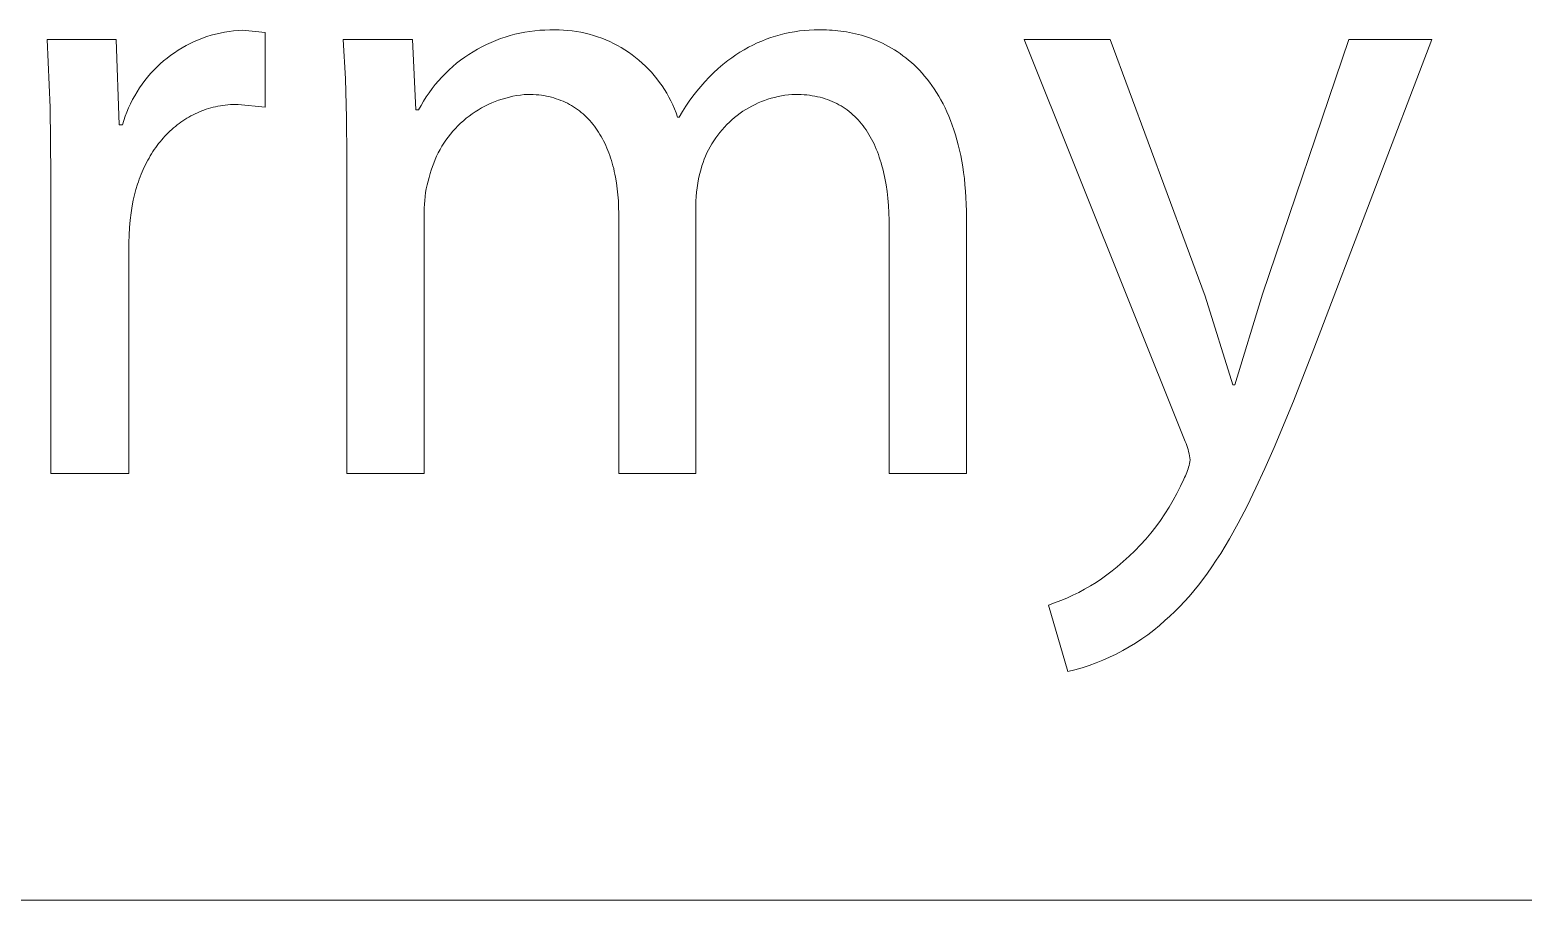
# Model space of a CAD drawing. Header units: millimetres. Extents: x -962 to 3068, y -237 to 2578.
# Drawn here: x 2024.3 to 2091.5, y -237.3 to -198.1 of the extents above; entities that cross this region are included whole.
import ezdxf

# ---------------------------------------------------------------- set-up
doc = ezdxf.new("R2010")
doc.units = ezdxf.units.MM
doc.header["$MEASUREMENT"] = 0
doc.layers.add('Domyślny', color=7, linetype='Continuous', true_color=0x000000)

msp = doc.modelspace()

# ---------------------------------------------------------------- linework, layer by layer
at = {"layer": 'Domyślny', "color": 18, "lineweight": 15, "true_color": 0x000000}
for p, q in [((2033.055, -198.232), (2033.257, -198.199)), ((2033.257, -198.199), (2033.459, -198.173)), ((2033.459, -198.173), (2033.663, -198.154)), ((2033.663, -198.154), (2033.867, -198.142)), ((2033.867, -198.142), (2034.887, -198.249)), ((2046.565, -198.235), (2046.789, -198.199)), ((2046.789, -198.199), (2047.014, -198.171)), ((2047.014, -198.171), (2047.24, -198.15)), ((2047.24, -198.15), (2047.467, -198.138)), ((2047.467, -198.138), (2047.694, -198.132)), ((2047.694, -198.132), (2047.921, -198.135)), ((2047.921, -198.135), (2048.117, -198.136)), ((2048.117, -198.136), (2048.312, -198.144)), ((2048.312, -198.144), (2048.507, -198.158)), ((2048.507, -198.158), (2048.702, -198.179)), ((2048.702, -198.179), (2048.895, -198.206)), ((2048.895, -198.206), (2049.088, -198.24)), ((2058.491, -198.251), (2058.708, -198.213)), ((2058.708, -198.213), (2058.926, -198.181)), ((2058.926, -198.181), (2059.145, -198.157)), ((2059.145, -198.157), (2059.365, -198.141)), ((2059.365, -198.141), (2059.586, -198.131)), ((2059.586, -198.131), (2059.806, -198.13)), ((2059.806, -198.13), (2060.027, -198.135)), ((2060.027, -198.135), (2060.149, -198.136)), ((2060.149, -198.136), (2060.273, -198.14)), ((2060.273, -198.14), (2060.398, -198.147)), ((2060.398, -198.147), (2060.525, -198.156)), ((2060.525, -198.156), (2060.654, -198.168)), ((2060.654, -198.168), (2060.783, -198.182)), ((2060.783, -198.182), (2060.914, -198.2)), ((2060.914, -198.2), (2061.046, -198.221)), ((2025.202, -201.623), (2025.077, -198.571)), ((2025.077, -198.571), (2028.177, -198.571)), ((2028.177, -198.571), (2028.311, -202.409)), ((2031.147, -198.939), (2031.325, -198.839)), ((2031.325, -198.839), (2031.507, -198.745)), ((2031.507, -198.745), (2031.692, -198.658)), ((2031.692, -198.658), (2031.88, -198.577)), ((2031.88, -198.577), (2032.07, -198.503)), ((2032.07, -198.503), (2032.263, -198.435)), ((2032.263, -198.435), (2032.458, -198.374)), ((2032.458, -198.374), (2032.655, -198.32)), ((2032.655, -198.32), (2032.854, -198.273)), ((2032.854, -198.273), (2033.055, -198.232)), ((2034.887, -198.249), (2034.887, -201.604)), ((2038.495, -200.33), (2038.393, -198.564)), ((2038.393, -198.564), (2041.52, -198.564)), ((2041.52, -198.564), (2041.667, -201.732)), ((2044.437, -198.997), (2044.637, -198.889)), ((2044.637, -198.889), (2044.84, -198.788)), ((2044.84, -198.788), (2045.047, -198.693)), ((2045.047, -198.693), (2045.256, -198.606)), ((2045.256, -198.606), (2045.469, -198.526)), ((2045.469, -198.526), (2045.684, -198.453)), ((2045.684, -198.453), (2045.901, -198.387)), ((2045.901, -198.387), (2046.12, -198.329)), ((2046.12, -198.329), (2046.342, -198.278)), ((2046.342, -198.278), (2046.565, -198.235)), ((2049.088, -198.24), (2049.279, -198.281)), ((2049.279, -198.281), (2049.469, -198.328)), ((2049.469, -198.328), (2049.657, -198.381)), ((2049.657, -198.381), (2049.843, -198.441)), ((2049.843, -198.441), (2050.027, -198.507)), ((2050.027, -198.507), (2050.209, -198.58)), ((2050.209, -198.58), (2050.388, -198.658)), ((2050.388, -198.658), (2050.564, -198.743)), ((2050.564, -198.743), (2050.737, -198.834)), ((2050.737, -198.834), (2050.907, -198.93)), ((2056.628, -198.916), (2056.824, -198.815)), ((2056.824, -198.815), (2057.023, -198.72)), ((2057.023, -198.72), (2057.226, -198.633)), ((2057.226, -198.633), (2057.431, -198.551)), ((2057.431, -198.551), (2057.638, -198.477)), ((2057.638, -198.477), (2057.849, -198.41)), ((2057.849, -198.41), (2058.061, -198.35)), ((2058.061, -198.35), (2058.275, -198.297)), ((2058.275, -198.297), (2058.491, -198.251)), ((2061.046, -198.221), (2061.178, -198.245)), ((2061.178, -198.245), (2061.312, -198.272)), ((2061.312, -198.272), (2061.446, -198.302)), ((2061.446, -198.302), (2061.58, -198.336)), ((2061.58, -198.336), (2061.715, -198.373)), ((2061.715, -198.373), (2061.851, -198.413)), ((2061.851, -198.413), (2061.986, -198.457)), ((2061.986, -198.457), (2062.122, -198.505)), ((2062.122, -198.505), (2062.257, -198.557)), ((2062.257, -198.557), (2062.392, -198.612)), ((2062.392, -198.612), (2062.527, -198.671)), ((2062.527, -198.671), (2062.662, -198.734)), ((2062.662, -198.734), (2062.796, -198.801)), ((2062.796, -198.801), (2062.93, -198.872)), ((2062.93, -198.872), (2063.063, -198.948)), ((2076.245, -216.582), (2069.038, -198.571)), ((2069.038, -198.571), (2072.904, -198.571)), ((2072.904, -198.571), (2077.185, -210.113)), ((2079.762, -210.032), (2083.64, -198.571)), ((2087.384, -198.571), (2082.07, -212.488)), ((2083.64, -198.571), (2087.384, -198.571)), ((2030.16, -199.664), (2030.313, -199.529)), ((2030.313, -199.529), (2030.472, -199.4)), ((2030.472, -199.4), (2030.634, -199.276)), ((2030.634, -199.276), (2030.801, -199.158)), ((2030.801, -199.158), (2030.972, -199.045)), ((2030.972, -199.045), (2031.147, -198.939)), ((2043.5, -199.636), (2043.679, -199.496)), ((2043.679, -199.496), (2043.862, -199.362)), ((2043.862, -199.362), (2044.05, -199.234)), ((2044.05, -199.234), (2044.241, -199.112)), ((2044.241, -199.112), (2044.437, -198.997)), ((2050.907, -198.93), (2051.074, -199.032)), ((2051.074, -199.032), (2051.237, -199.14)), ((2051.237, -199.14), (2051.397, -199.253)), ((2051.397, -199.253), (2051.552, -199.372)), ((2051.552, -199.372), (2051.704, -199.496)), ((2051.704, -199.496), (2051.851, -199.624)), ((2055.485, -199.692), (2055.705, -199.517)), ((2055.705, -199.517), (2055.881, -199.385)), ((2055.881, -199.385), (2056.062, -199.258)), ((2056.062, -199.258), (2056.247, -199.138)), ((2056.247, -199.138), (2056.436, -199.024)), ((2056.436, -199.024), (2056.628, -198.916)), ((2063.063, -198.948), (2063.195, -199.027)), ((2063.195, -199.027), (2063.326, -199.111)), ((2063.326, -199.111), (2063.455, -199.2)), ((2063.455, -199.2), (2063.584, -199.293)), ((2063.584, -199.293), (2063.711, -199.39)), ((2063.711, -199.39), (2063.837, -199.493)), ((2063.837, -199.493), (2063.962, -199.599)), ((2029.595, -200.254), (2029.728, -200.099)), ((2029.728, -200.099), (2029.867, -199.949)), ((2029.867, -199.949), (2030.011, -199.804)), ((2030.011, -199.804), (2030.16, -199.664)), ((2042.836, -200.255), (2042.994, -200.092)), ((2042.994, -200.092), (2043.158, -199.934)), ((2043.158, -199.934), (2043.326, -199.782)), ((2043.326, -199.782), (2043.5, -199.636)), ((2051.851, -199.624), (2051.993, -199.758)), ((2051.993, -199.758), (2052.131, -199.897)), ((2052.131, -199.897), (2052.264, -200.04)), ((2052.264, -200.04), (2052.392, -200.188)), ((2052.392, -200.188), (2052.515, -200.34)), ((2054.863, -200.261), (2055.064, -200.064)), ((2055.064, -200.064), (2055.271, -199.875)), ((2055.271, -199.875), (2055.485, -199.692)), ((2063.962, -199.599), (2064.084, -199.711)), ((2064.084, -199.711), (2064.205, -199.828)), ((2064.205, -199.828), (2064.324, -199.949)), ((2064.324, -199.949), (2064.441, -200.076)), ((2064.441, -200.076), (2064.556, -200.208)), ((2064.556, -200.208), (2064.669, -200.344)), ((2029.117, -200.918), (2029.227, -200.746)), ((2029.227, -200.746), (2029.344, -200.578)), ((2029.344, -200.578), (2029.466, -200.414)), ((2029.466, -200.414), (2029.595, -200.254)), ((2038.549, -202.097), (2038.495, -200.33)), ((2042.262, -200.958), (2042.397, -200.775)), ((2042.397, -200.775), (2042.537, -200.597)), ((2042.537, -200.597), (2042.684, -200.423)), ((2042.684, -200.423), (2042.836, -200.255)), ((2052.515, -200.34), (2052.633, -200.496)), ((2052.633, -200.496), (2052.746, -200.656)), ((2052.746, -200.656), (2052.853, -200.82)), ((2052.853, -200.82), (2052.954, -200.987)), ((2054.129, -201.111), (2054.301, -200.889)), ((2054.301, -200.889), (2054.481, -200.673)), ((2054.481, -200.673), (2054.668, -200.464)), ((2054.668, -200.464), (2054.863, -200.261)), ((2064.669, -200.344), (2064.779, -200.487)), ((2064.779, -200.487), (2064.887, -200.634)), ((2064.887, -200.634), (2064.992, -200.787)), ((2064.992, -200.787), (2065.095, -200.946)), ((2028.736, -201.641), (2028.821, -201.455)), ((2028.821, -201.455), (2028.914, -201.272)), ((2028.914, -201.272), (2029.012, -201.093)), ((2029.012, -201.093), (2029.117, -200.918)), ((2032.76, -201.57), (2032.652, -201.593)), ((2032.87, -201.55), (2032.76, -201.57)), ((2032.98, -201.532), (2032.87, -201.55)), ((2033.091, -201.518), (2032.98, -201.532)), ((2033.204, -201.505), (2033.091, -201.518)), ((2033.318, -201.496), (2033.204, -201.505)), ((2033.433, -201.489), (2033.318, -201.496)), ((2033.549, -201.485), (2033.433, -201.489)), ((2033.666, -201.483), (2033.549, -201.485)), ((2034.887, -201.604), (2033.666, -201.483)), ((2041.788, -201.732), (2041.897, -201.532)), ((2041.897, -201.532), (2042.012, -201.337)), ((2042.012, -201.337), (2042.134, -201.145)), ((2042.134, -201.145), (2042.262, -200.958)), ((2044.772, -201.563), (2044.624, -201.642)), ((2044.923, -201.489), (2044.772, -201.563)), ((2045.076, -201.42), (2044.923, -201.489)), ((2045.231, -201.356), (2045.076, -201.42)), ((2045.388, -201.298), (2045.231, -201.356)), ((2045.548, -201.245), (2045.388, -201.298)), ((2045.709, -201.198), (2045.548, -201.245)), ((2045.871, -201.156), (2045.709, -201.198)), ((2046.035, -201.12), (2045.871, -201.156)), ((2046.2, -201.09), (2046.035, -201.12)), ((2046.366, -201.066), (2046.2, -201.09)), ((2046.533, -201.047), (2046.366, -201.066)), ((2046.7, -201.034), (2046.533, -201.047)), ((2046.826, -201.036), (2046.7, -201.034)), ((2046.95, -201.04), (2046.826, -201.036)), ((2047.072, -201.049), (2046.95, -201.04)), ((2047.193, -201.06), (2047.072, -201.049)), ((2047.311, -201.075), (2047.193, -201.06)), ((2047.427, -201.092), (2047.311, -201.075)), ((2047.542, -201.113), (2047.427, -201.092)), ((2047.654, -201.137), (2047.542, -201.113)), ((2047.765, -201.164), (2047.654, -201.137)), ((2047.873, -201.195), (2047.765, -201.164)), ((2047.98, -201.228), (2047.873, -201.195)), ((2048.084, -201.264), (2047.98, -201.228)), ((2048.187, -201.303), (2048.084, -201.264)), ((2048.288, -201.344), (2048.187, -201.303)), ((2048.386, -201.389), (2048.288, -201.344)), ((2048.483, -201.437), (2048.386, -201.389)), ((2048.578, -201.487), (2048.483, -201.437)), ((2048.671, -201.54), (2048.578, -201.487)), ((2048.762, -201.596), (2048.671, -201.54)), ((2052.954, -200.987), (2053.049, -201.158)), ((2053.049, -201.158), (2053.139, -201.331)), ((2053.139, -201.331), (2053.223, -201.508)), ((2053.223, -201.508), (2053.3, -201.687)), ((2053.658, -201.811), (2053.807, -201.572)), ((2053.807, -201.572), (2053.964, -201.339)), ((2053.964, -201.339), (2054.129, -201.111)), ((2056.788, -201.559), (2056.65, -201.634)), ((2056.928, -201.488), (2056.788, -201.559)), ((2057.07, -201.422), (2056.928, -201.488)), ((2057.214, -201.362), (2057.07, -201.422)), ((2057.36, -201.306), (2057.214, -201.362)), ((2057.509, -201.255), (2057.36, -201.306)), ((2057.658, -201.209), (2057.509, -201.255)), ((2057.81, -201.168), (2057.658, -201.209)), ((2057.962, -201.133), (2057.81, -201.168)), ((2058.116, -201.102), (2057.962, -201.133)), ((2058.27, -201.077), (2058.116, -201.102)), ((2058.426, -201.058), (2058.27, -201.077)), ((2058.582, -201.043), (2058.426, -201.058)), ((2058.738, -201.034), (2058.582, -201.043)), ((2058.871, -201.036), (2058.738, -201.034)), ((2059.002, -201.04), (2058.871, -201.036)), ((2059.13, -201.049), (2059.002, -201.04)), ((2059.257, -201.06), (2059.13, -201.049)), ((2059.381, -201.075), (2059.257, -201.06)), ((2059.503, -201.093), (2059.381, -201.075)), ((2059.623, -201.114), (2059.503, -201.093)), ((2059.741, -201.139), (2059.623, -201.114)), ((2059.856, -201.166), (2059.741, -201.139)), ((2059.969, -201.197), (2059.856, -201.166)), ((2060.081, -201.231), (2059.969, -201.197)), ((2060.19, -201.268), (2060.081, -201.231)), ((2060.297, -201.308), (2060.19, -201.268)), ((2060.402, -201.351), (2060.297, -201.308)), ((2060.504, -201.397), (2060.402, -201.351)), ((2060.605, -201.447), (2060.504, -201.397)), ((2060.703, -201.499), (2060.605, -201.447)), ((2060.799, -201.554), (2060.703, -201.499)), ((2060.893, -201.613), (2060.799, -201.554)), ((2065.095, -200.946), (2065.194, -201.11)), ((2065.194, -201.11), (2065.291, -201.279)), ((2065.291, -201.279), (2065.385, -201.455)), ((2065.385, -201.455), (2065.475, -201.636)), ((2025.238, -204.678), (2025.202, -201.623)), ((2028.459, -202.409), (2028.518, -202.214)), ((2028.518, -202.214), (2028.584, -202.02)), ((2028.584, -202.02), (2028.656, -201.829)), ((2028.656, -201.829), (2028.736, -201.641)), ((2031.183, -202.223), (2031.096, -202.283)), ((2031.272, -202.165), (2031.183, -202.223)), ((2031.362, -202.109), (2031.272, -202.165)), ((2031.453, -202.055), (2031.362, -202.109)), ((2031.546, -202.004), (2031.453, -202.055)), ((2031.64, -201.955), (2031.546, -202.004)), ((2031.736, -201.908), (2031.64, -201.955)), ((2031.833, -201.863), (2031.736, -201.908)), ((2031.931, -201.821), (2031.833, -201.863)), ((2032.03, -201.781), (2031.931, -201.821)), ((2032.131, -201.743), (2032.03, -201.781)), ((2032.232, -201.708), (2032.131, -201.743)), ((2032.336, -201.676), (2032.232, -201.708)), ((2032.44, -201.646), (2032.336, -201.676)), ((2032.546, -201.618), (2032.44, -201.646)), ((2032.652, -201.593), (2032.546, -201.618)), ((2038.554, -203.866), (2038.549, -202.097)), ((2041.667, -201.732), (2041.788, -201.732)), ((2043.803, -202.221), (2043.678, -202.333)), ((2043.931, -202.113), (2043.803, -202.221)), ((2044.063, -202.009), (2043.931, -202.113)), ((2044.199, -201.91), (2044.063, -202.009)), ((2044.337, -201.816), (2044.199, -201.91)), ((2044.479, -201.727), (2044.337, -201.816)), ((2044.624, -201.642), (2044.479, -201.727)), ((2048.851, -201.655), (2048.762, -201.596)), ((2048.937, -201.716), (2048.851, -201.655)), ((2049.022, -201.78), (2048.937, -201.716)), ((2049.105, -201.846), (2049.022, -201.78)), ((2049.186, -201.915), (2049.105, -201.846)), ((2049.265, -201.987), (2049.186, -201.915)), ((2049.342, -202.061), (2049.265, -201.987)), ((2049.418, -202.137), (2049.342, -202.061)), ((2049.491, -202.216), (2049.418, -202.137)), ((2049.562, -202.297), (2049.491, -202.216)), ((2053.3, -201.687), (2053.372, -201.87)), ((2053.372, -201.87), (2053.437, -202.054)), ((2053.437, -202.054), (2053.518, -202.054)), ((2053.518, -202.054), (2053.658, -201.811)), ((2055.887, -202.179), (2055.771, -202.285)), ((2056.006, -202.078), (2055.887, -202.179)), ((2056.129, -201.98), (2056.006, -202.078)), ((2056.255, -201.887), (2056.129, -201.98)), ((2056.384, -201.798), (2056.255, -201.887)), ((2056.516, -201.714), (2056.384, -201.798)), ((2056.65, -201.634), (2056.516, -201.714)), ((2060.985, -201.674), (2060.893, -201.613)), ((2061.075, -201.738), (2060.985, -201.674)), ((2061.163, -201.806), (2061.075, -201.738)), ((2061.249, -201.876), (2061.163, -201.806)), ((2061.332, -201.949), (2061.249, -201.876)), ((2061.413, -202.025), (2061.332, -201.949)), ((2061.493, -202.104), (2061.413, -202.025)), ((2061.57, -202.185), (2061.493, -202.104)), ((2061.645, -202.27), (2061.57, -202.185)), ((2065.475, -201.636), (2065.563, -201.823)), ((2065.563, -201.823), (2065.646, -202.016)), ((2065.646, -202.016), (2065.727, -202.216)), ((2065.727, -202.216), (2065.803, -202.421)), ((2028.311, -202.409), (2028.459, -202.409)), ((2030.374, -202.919), (2030.301, -202.999)), ((2030.448, -202.84), (2030.374, -202.919)), ((2030.524, -202.763), (2030.448, -202.84)), ((2030.601, -202.689), (2030.524, -202.763)), ((2030.68, -202.616), (2030.601, -202.689)), ((2030.76, -202.545), (2030.68, -202.616)), ((2030.842, -202.477), (2030.76, -202.545)), ((2030.925, -202.41), (2030.842, -202.477)), ((2031.01, -202.346), (2030.925, -202.41)), ((2031.096, -202.283), (2031.01, -202.346)), ((2043.222, -202.824), (2043.118, -202.956)), ((2043.329, -202.696), (2043.222, -202.824)), ((2043.442, -202.571), (2043.329, -202.696)), ((2043.558, -202.45), (2043.442, -202.571)), ((2043.678, -202.333), (2043.558, -202.45)), ((2049.631, -202.381), (2049.562, -202.297)), ((2049.698, -202.467), (2049.631, -202.381)), ((2049.763, -202.555), (2049.698, -202.467)), ((2049.826, -202.646), (2049.763, -202.555)), ((2049.888, -202.739), (2049.826, -202.646)), ((2049.947, -202.834), (2049.888, -202.739)), ((2050.004, -202.931), (2049.947, -202.834)), ((2055.25, -202.868), (2055.158, -202.995)), ((2055.346, -202.744), (2055.25, -202.868)), ((2055.446, -202.624), (2055.346, -202.744)), ((2055.551, -202.507), (2055.446, -202.624)), ((2055.659, -202.394), (2055.551, -202.507)), ((2055.771, -202.285), (2055.659, -202.394)), ((2061.718, -202.357), (2061.645, -202.27)), ((2061.789, -202.447), (2061.718, -202.357)), ((2061.857, -202.54), (2061.789, -202.447)), ((2061.924, -202.636), (2061.857, -202.54)), ((2061.988, -202.734), (2061.924, -202.636)), ((2062.051, -202.835), (2061.988, -202.734)), ((2062.111, -202.939), (2062.051, -202.835)), ((2065.803, -202.421), (2065.876, -202.633)), ((2065.876, -202.633), (2065.945, -202.85)), ((2065.945, -202.85), (2066.011, -203.075)), ((2029.896, -203.52), (2029.834, -203.613)), ((2029.96, -203.429), (2029.896, -203.52)), ((2030.025, -203.339), (2029.96, -203.429)), ((2030.091, -203.252), (2030.025, -203.339)), ((2030.16, -203.166), (2030.091, -203.252)), ((2030.229, -203.081), (2030.16, -203.166)), ((2030.301, -202.999), (2030.229, -203.081)), ((2042.753, -203.519), (2042.674, -203.667)), ((2042.837, -203.373), (2042.753, -203.519)), ((2042.926, -203.231), (2042.837, -203.373)), ((2043.02, -203.092), (2042.926, -203.231)), ((2043.118, -202.956), (2043.02, -203.092)), ((2050.059, -203.031), (2050.004, -202.931)), ((2050.112, -203.132), (2050.059, -203.031)), ((2050.164, -203.236), (2050.112, -203.132)), ((2050.213, -203.341), (2050.164, -203.236)), ((2050.26, -203.449), (2050.213, -203.341)), ((2050.305, -203.558), (2050.26, -203.449)), ((2050.349, -203.67), (2050.305, -203.558)), ((2054.834, -203.531), (2054.765, -203.672)), ((2054.908, -203.393), (2054.834, -203.531)), ((2054.987, -203.257), (2054.908, -203.393)), ((2055.07, -203.125), (2054.987, -203.257)), ((2055.158, -202.995), (2055.07, -203.125)), ((2062.169, -203.046), (2062.111, -202.939)), ((2062.226, -203.155), (2062.169, -203.046)), ((2062.28, -203.267), (2062.226, -203.155)), ((2062.332, -203.381), (2062.28, -203.267)), ((2062.382, -203.498), (2062.332, -203.381)), ((2062.43, -203.618), (2062.382, -203.498)), ((2066.011, -203.075), (2066.072, -203.305)), ((2066.072, -203.305), (2066.128, -203.542)), ((2066.128, -203.542), (2066.181, -203.786)), ((2029.497, -204.207), (2029.446, -204.311)), ((2029.549, -204.104), (2029.497, -204.207)), ((2029.603, -204.003), (2029.549, -204.104)), ((2029.658, -203.903), (2029.603, -204.003)), ((2029.715, -203.805), (2029.658, -203.903)), ((2029.774, -203.708), (2029.715, -203.805)), ((2029.834, -203.613), (2029.774, -203.708)), ((2038.554, -218.105), (2038.554, -203.866)), ((2042.468, -204.126), (2042.41, -204.283)), ((2042.531, -203.97), (2042.468, -204.126)), ((2042.6, -203.817), (2042.531, -203.97)), ((2042.674, -203.667), (2042.6, -203.817)), ((2050.39, -203.783), (2050.349, -203.67)), ((2050.429, -203.899), (2050.39, -203.783)), ((2050.466, -204.016), (2050.429, -203.899)), ((2050.502, -204.135), (2050.466, -204.016)), ((2050.535, -204.255), (2050.502, -204.135)), ((2050.566, -204.378), (2050.535, -204.255)), ((2054.538, -204.255), (2054.482, -204.448)), ((2054.587, -204.106), (2054.538, -204.255)), ((2054.641, -203.959), (2054.587, -204.106)), ((2054.701, -203.814), (2054.641, -203.959)), ((2054.765, -203.672), (2054.701, -203.814)), ((2062.475, -203.74), (2062.43, -203.618)), ((2062.519, -203.865), (2062.475, -203.74)), ((2062.561, -203.993), (2062.519, -203.865)), ((2062.601, -204.123), (2062.561, -203.993)), ((2062.638, -204.255), (2062.601, -204.123)), ((2062.674, -204.39), (2062.638, -204.255)), ((2066.181, -203.786), (2066.229, -204.037)), ((2066.229, -204.037), (2066.272, -204.294)), ((2025.238, -218.098), (2025.238, -204.678)), ((2029.22, -204.856), (2029.18, -204.969)), ((2029.262, -204.744), (2029.22, -204.856)), ((2029.306, -204.634), (2029.262, -204.744)), ((2029.351, -204.525), (2029.306, -204.634)), ((2029.398, -204.417), (2029.351, -204.525)), ((2029.446, -204.311), (2029.398, -204.417)), ((2042.258, -204.772), (2042.211, -204.941)), ((2042.311, -204.604), (2042.258, -204.772)), ((2042.358, -204.443), (2042.311, -204.604)), ((2042.41, -204.283), (2042.358, -204.443)), ((2050.595, -204.502), (2050.566, -204.378)), ((2050.623, -204.628), (2050.595, -204.502)), ((2050.648, -204.755), (2050.623, -204.628)), ((2050.692, -205.015), (2050.648, -204.755)), ((2054.388, -204.84), (2054.35, -205.038)), ((2054.432, -204.644), (2054.388, -204.84)), ((2054.482, -204.448), (2054.432, -204.644)), ((2062.707, -204.527), (2062.674, -204.39)), ((2062.768, -204.809), (2062.707, -204.527)), ((2062.82, -205.101), (2062.768, -204.809)), ((2066.272, -204.294), (2066.311, -204.558)), ((2066.311, -204.558), (2066.345, -204.829)), ((2066.345, -204.829), (2066.374, -205.106)), ((2029.007, -205.555), (2028.951, -205.798)), ((2029.071, -205.317), (2029.007, -205.555)), ((2029.142, -205.084), (2029.071, -205.317)), ((2029.18, -204.969), (2029.142, -205.084)), ((2042.104, -205.458), (2042.08, -205.632)), ((2042.134, -205.285), (2042.104, -205.458)), ((2042.169, -205.112), (2042.134, -205.285)), ((2042.211, -204.941), (2042.169, -205.112)), ((2050.728, -205.281), (2050.692, -205.015)), ((2050.757, -205.553), (2050.728, -205.281)), ((2050.777, -205.831), (2050.757, -205.553)), ((2054.294, -205.437), (2054.275, -205.637)), ((2054.319, -205.237), (2054.294, -205.437)), ((2054.35, -205.038), (2054.319, -205.237)), ((2062.865, -205.402), (2062.82, -205.101)), ((2062.901, -205.713), (2062.865, -205.402)), ((2066.374, -205.106), (2066.398, -205.391)), ((2066.398, -205.391), (2066.417, -205.684)), ((2028.902, -206.046), (2028.853, -206.375)), ((2028.951, -205.798), (2028.902, -206.046)), ((2042.049, -205.983), (2042.043, -206.159)), ((2042.043, -206.159), (2042.043, -206.335)), ((2042.062, -205.807), (2042.049, -205.983)), ((2042.08, -205.632), (2042.062, -205.807)), ((2050.789, -206.114), (2050.777, -205.831)), ((2050.793, -206.402), (2050.789, -206.114)), ((2054.262, -205.838), (2054.256, -206.04)), ((2054.256, -206.04), (2054.256, -218.105)), ((2054.275, -205.637), (2054.262, -205.838)), ((2062.929, -206.033), (2062.901, -205.713)), ((2062.95, -206.362), (2062.929, -206.033)), ((2066.417, -205.684), (2066.431, -205.983)), ((2066.431, -205.983), (2066.439, -206.289)), ((2028.815, -206.704), (2028.785, -207.035)), ((2028.853, -206.375), (2028.815, -206.704)), ((2042.043, -206.335), (2042.043, -218.105)), ((2050.793, -218.105), (2050.793, -206.402)), ((2062.962, -206.7), (2062.95, -206.362)), ((2062.966, -207.046), (2062.962, -206.7)), ((2066.439, -206.289), (2066.442, -206.603)), ((2066.442, -206.603), (2066.442, -218.105)), ((2028.765, -207.366), (2028.754, -207.697)), ((2028.785, -207.035), (2028.765, -207.366)), ((2062.966, -218.105), (2062.966, -207.046)), ((2028.754, -207.697), (2028.754, -218.098)), ((2077.185, -210.113), (2078.433, -214.112)), ((2078.513, -214.112), (2079.762, -210.032)), ((2082.07, -212.488), (2081.149, -214.854)), ((2078.433, -214.112), (2078.513, -214.112)), ((2081.149, -214.854), (2080.287, -216.935)), ((2076.284, -216.668), (2076.245, -216.582)), ((2076.32, -216.757), (2076.284, -216.668)), ((2076.353, -216.846), (2076.32, -216.757)), ((2076.384, -216.936), (2076.353, -216.846)), ((2076.411, -217.027), (2076.384, -216.936)), ((2076.435, -217.119), (2076.411, -217.027)), ((2080.287, -216.935), (2079.873, -217.876)), ((2076.456, -217.212), (2076.435, -217.119)), ((2076.455, -217.738), (2076.473, -217.657)), ((2076.474, -217.306), (2076.456, -217.212)), ((2076.473, -217.657), (2076.488, -217.576)), ((2076.489, -217.4), (2076.474, -217.306)), ((2076.488, -217.576), (2076.5, -217.494)), ((2076.5, -217.494), (2076.489, -217.4)), ((2028.754, -218.098), (2025.238, -218.098)), ((2042.043, -218.105), (2038.554, -218.105)), ((2054.256, -218.105), (2050.793, -218.105)), ((2066.442, -218.105), (2062.966, -218.105)), ((2076.07, -218.678), (2076.218, -218.353)), ((2076.218, -218.353), (2076.257, -218.28)), ((2076.257, -218.28), (2076.293, -218.205)), ((2076.293, -218.205), (2076.326, -218.13)), ((2076.326, -218.13), (2076.357, -218.053)), ((2076.357, -218.053), (2076.385, -217.976)), ((2076.385, -217.976), (2076.411, -217.897)), ((2076.411, -217.897), (2076.434, -217.818)), ((2076.434, -217.818), (2076.455, -217.738)), ((2079.873, -217.876), (2079.467, -218.754)), ((2075.739, -219.311), (2075.91, -218.997)), ((2075.91, -218.997), (2076.07, -218.678)), ((2079.467, -218.754), (2079.067, -219.573)), ((2075.367, -219.92), (2075.559, -219.618)), ((2075.559, -219.618), (2075.739, -219.311)), ((2079.067, -219.573), (2078.671, -220.334)), ((2074.955, -220.503), (2075.166, -220.215)), ((2075.166, -220.215), (2075.367, -219.92)), ((2078.671, -220.334), (2078.276, -221.042)), ((2074.266, -221.322), (2074.505, -221.057)), ((2074.505, -221.057), (2074.735, -220.784)), ((2074.735, -220.784), (2074.955, -220.503)), ((2078.276, -221.042), (2078.079, -221.377)), ((2073.762, -221.828), (2074.019, -221.579)), ((2074.019, -221.579), (2074.266, -221.322)), ((2077.881, -221.699), (2077.683, -222.009)), ((2078.079, -221.377), (2077.881, -221.699)), ((2072.995, -222.487), (2073.226, -222.299)), ((2073.226, -222.299), (2073.498, -222.068)), ((2073.498, -222.068), (2073.762, -221.828)), ((2077.483, -222.307), (2077.282, -222.594)), ((2077.683, -222.009), (2077.483, -222.307)), ((2072.017, -223.165), (2072.27, -223.008)), ((2072.27, -223.008), (2072.517, -222.842)), ((2072.517, -222.842), (2072.759, -222.669)), ((2072.759, -222.669), (2072.995, -222.487)), ((2077.08, -222.87), (2076.876, -223.136)), ((2077.282, -222.594), (2077.08, -222.87)), ((2070.685, -223.827), (2070.96, -223.712)), ((2070.96, -223.712), (2071.23, -223.588)), ((2071.23, -223.588), (2071.497, -223.455)), ((2071.497, -223.455), (2071.759, -223.314)), ((2071.759, -223.314), (2072.017, -223.165)), ((2076.461, -223.636), (2076.25, -223.872)), ((2076.67, -223.391), (2076.461, -223.636)), ((2076.876, -223.136), (2076.67, -223.391)), ((2070.126, -224.03), (2070.407, -223.933)), ((2070.998, -227.023), (2070.126, -224.03)), ((2070.407, -223.933), (2070.685, -223.827)), ((2075.818, -224.317), (2075.597, -224.526)), ((2076.036, -224.099), (2075.818, -224.317)), ((2076.25, -223.872), (2076.036, -224.099)), ((2075.123, -224.948), (2074.865, -225.159)), ((2075.373, -224.728), (2075.123, -224.948)), ((2075.597, -224.526), (2075.373, -224.728)), ((2074.052, -225.738), (2073.769, -225.912)), ((2074.33, -225.554), (2074.052, -225.738)), ((2074.601, -225.361), (2074.33, -225.554)), ((2074.865, -225.159), (2074.601, -225.361)), ((2072.884, -226.376), (2072.58, -226.511)), ((2073.184, -226.232), (2072.884, -226.376)), ((2073.479, -226.077), (2073.184, -226.232)), ((2073.769, -225.912), (2073.479, -226.077)), ((2071.321, -226.942), (2070.998, -227.023)), ((2071.641, -226.85), (2071.321, -226.942)), ((2071.958, -226.748), (2071.641, -226.85)), ((2072.271, -226.634), (2071.958, -226.748)), ((2072.58, -226.511), (2072.271, -226.634)), ((3063.983, -237.312), (-962.434, -237.312)), ((3063.983, -237.312), (1544.746, -237.312))]:
    msp.add_line(p, q, dxfattribs=at)

doc.saveas('drawing.dxf')
